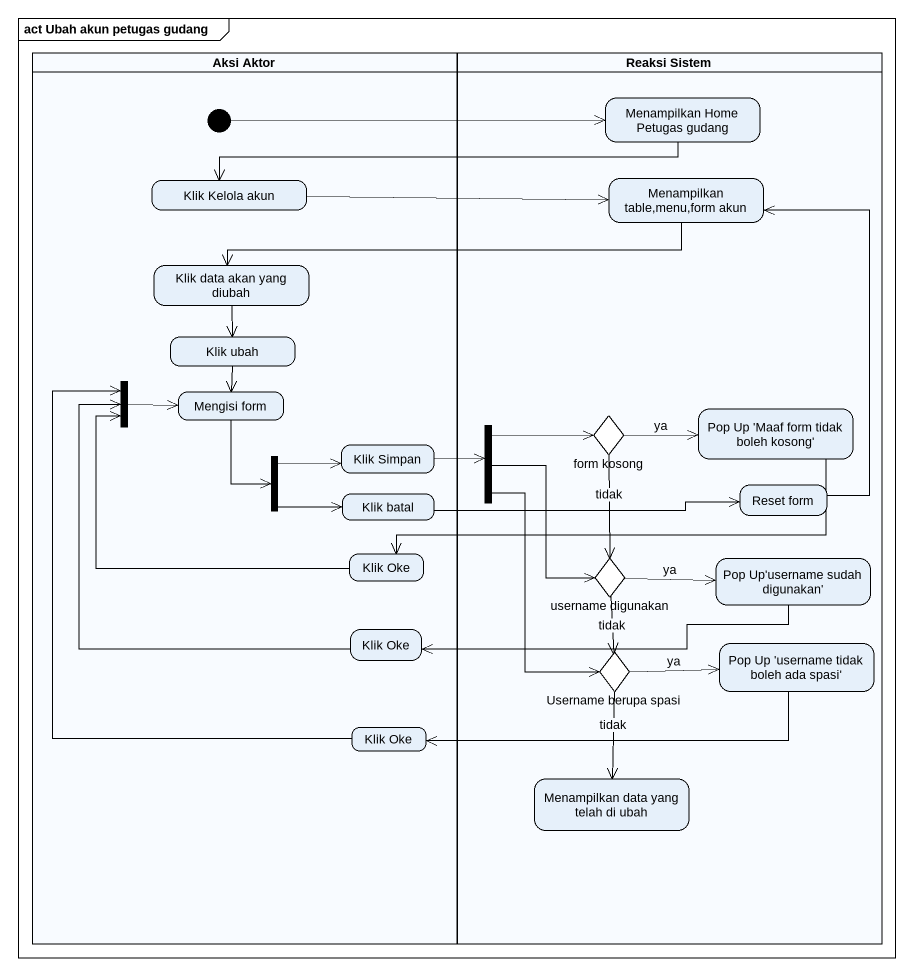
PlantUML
@startuml
mainframe act Ubah akun petugas gudang
hide empty description
state "Aksi Aktor" as Aksi_Aktor <<partition>> {
  state initial1 <<start>>
  state "Klik Kelola akun" as Klik_Kelola_akun
  state "Klik data akan yang diubah" as Klik_data_akan_yang_diubah
  state "Klik ubah" as Klik_ubah
  state fork1 <<join>>
  state "Mengisi form" as Mengisi_form
  state fork2 <<fork>>
  state "Klik Simpan" as Klik_Simpan
  state "Klik batal" as Klik_batal
  state "Klik Oke" as Klik_Oke
  state "Klik Oke" as Klik_Oke_2
  state "Klik Oke" as Klik_Oke_3
}
state "Reaksi Sistem" as Reaksi_Sistem <<partition>> {
  state "Menampilkan Home Petugas gudang" as Menampilkan_Home_Petugas
  state "Menampilkan table,menu,form akun" as Menampilkan_table_menu_form
  state "Pop Up 'Maaf form tidak boleh kosong'" as Pop_Up_Maaf_form_tidak
  state fork3 <<fork>>
  state "form kosong" as form_kosong <<choice>>
  state "Reset form" as Reset_form
  state "username digunakan" as username_digunakan <<choice>>
  state "Pop Up'username sudah digunakan'" as Pop_Up_username_sudah
  state "Username berupa spasi" as Username_berupa_spasi <<choice>>
  state "Pop Up 'username tidak boleh ada spasi'" as Pop_Up_username_tidak_boleh
  state "Menampilkan data yang telah di ubah" as Menampilkan_data_yang_telah
}
Menampilkan_Home_Petugas -left-> Klik_Kelola_akun
initial1 -right-> Menampilkan_Home_Petugas
Klik_Kelola_akun -right-> Menampilkan_table_menu_form
Menampilkan_table_menu_form -left-> Klik_data_akan_yang_diubah
Klik_data_akan_yang_diubah --> Klik_ubah
Klik_ubah --> Mengisi_form
fork1 -right-> Mengisi_form
Mengisi_form --> fork2
Pop_Up_Maaf_form_tidak -left-> Klik_Oke
fork2 -right-> Klik_Simpan
fork2 -right-> Klik_batal
Klik_Simpan -right-> fork3
fork3 -right-> form_kosong
fork3 --> username_digunakan
fork3 --> Username_berupa_spasi
form_kosong -right-> Pop_Up_Maaf_form_tidak : ya
form_kosong --> username_digunakan : tidak
Klik_batal -right-> Reset_form
Reset_form -up-> Menampilkan_table_menu_form
Klik_Oke -up-> fork1
username_digunakan -right-> Pop_Up_username_sudah : ya
username_digunakan --> Username_berupa_spasi : tidak
Pop_Up_username_sudah -left-> Klik_Oke_2
Klik_Oke_2 -up-> fork1
Username_berupa_spasi -right-> Pop_Up_username_tidak_boleh : ya
Username_berupa_spasi --> Menampilkan_data_yang_telah : tidak
Pop_Up_username_tidak_boleh -left-> Klik_Oke_3
Klik_Oke_3 -up-> fork1
@enduml
